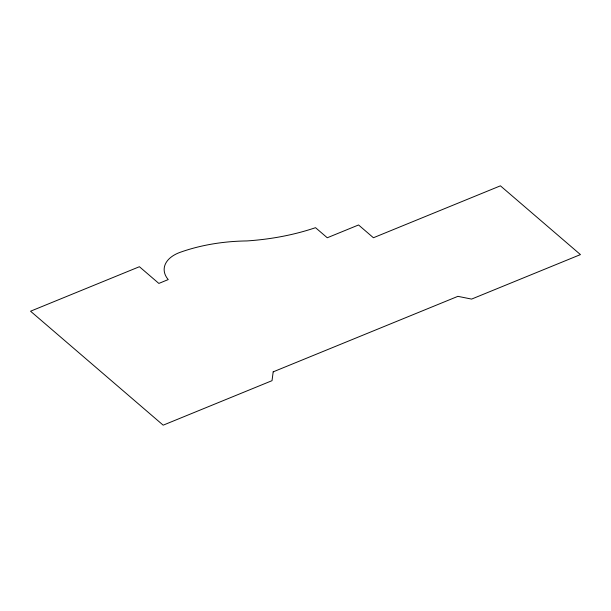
<?xml version="1.0" encoding="UTF-8"?>
<svg xmlns="http://www.w3.org/2000/svg" width="611" height="611" viewBox="0 0 611 611"><rect width="100%" height="100%" fill="white"/><g stroke="black" fill="none" stroke-linecap="round" stroke-linejoin="round"><path stroke-width="0.92" d="M273.186 371.855L272.025 380.668L163.175 425.172L30.55 311.213L139.407 266.717L158.845 283.42L168.231 279.578A35.01 21.118 3 0 1 180.787 252.099A142.775 86.12 3 0 1 246.92 240.933A189.532 114.326 3 0 0 315.528 227.682L327.267 237.763L358.558 224.97L373.42 237.748L500.417 185.828L580.45 254.596L471.593 299.092L457.906 296.343L273.186 371.855"/></g></svg>
